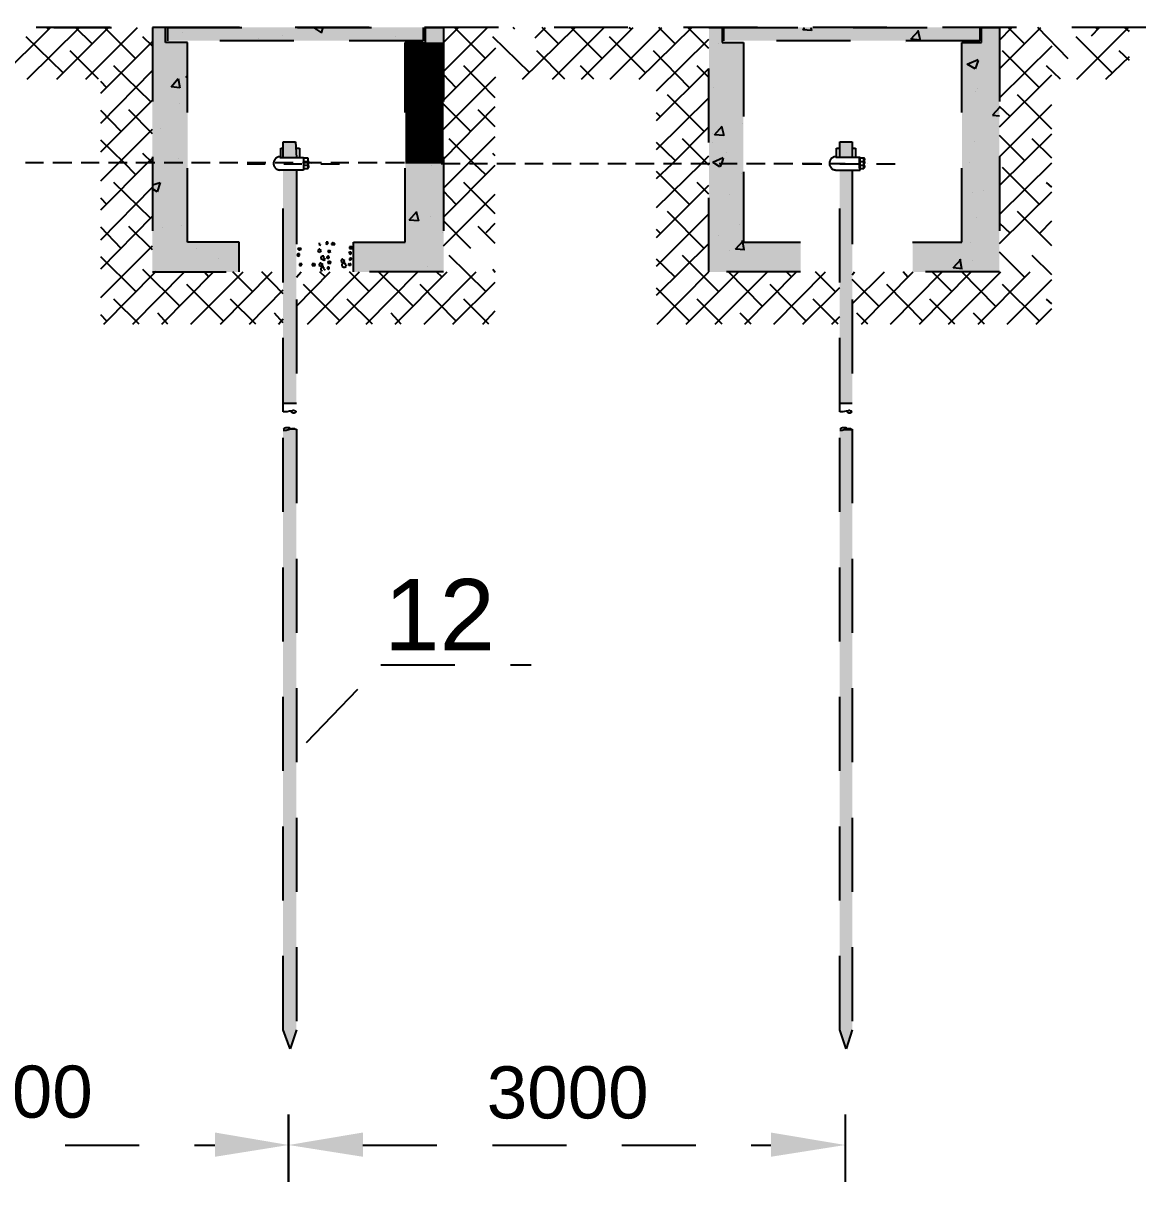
# Model space of a CAD drawing. Header units: metres. Extents: x 3162.2 to 3239.3, y 1435.1 to 1475.8.
# Drawn here: x 3180.666 to 3183.702, y 1459.174 to 1462.305 of the extents above; entities that cross this region are included whole.
import ezdxf

# ---------------------------------------------------------------- set-up
doc = ezdxf.new("R2010")
doc.units = ezdxf.units.M
doc.linetypes.add('CONTORNO_QUADRO_T', pattern=[0.35, 0.2, -0.15])
doc.layers.add('PDF29_Geometry', color=7, linetype='Continuous')
doc.layers.add('PDF29_Solid Fills', color=7, linetype='Continuous', true_color=0x939598)
doc.layers.add('PDF29_Text', color=30, linetype='Continuous', true_color=0xff7f00)
doc.styles.add('PDF ArialMT', font='arial.ttf')

msp = doc.modelspace()

# ---------------------------------------------------------------- linework, layer by layer
at = {"layer": 'PDF29_Geometry', "color": 9, "linetype": 'CONTORNO_QUADRO_T', "lineweight": 0, "true_color": 0xc7c8ca, "const_width": 0.1037}
msp.add_lwpolyline([(3181.751, 1462.2534), (3181.751, 1461.9275), (3181.751, 1461.9253)], dxfattribs=at)
at = {"layer": 'PDF29_Geometry', "linetype": 'CONTORNO_QUADRO_T', "lineweight": 25}
for points in [[(3183.7015, 1462.2936), (3180.0545, 1462.2936), (3178.5327, 1462.2936), (3177.4765, 1462.2936)], [(3180.3996, 1462.2936), (3180.9054, 1462.2936)], [(3181.0959, 1462.2788), (3181.0959, 1462.2788)], [(3181.3669, 1462.2725), (3181.3669, 1462.2725)], [(3181.4515, 1462.2936), (3181.4515, 1462.2936)], [(3181.4515, 1462.2936), (3181.4727, 1462.2788), (3181.4769, 1462.2936)], [(3181.4558, 1462.2852), (3181.4558, 1462.2852)], [(3181.6717, 1462.2704), (3181.6717, 1462.2704)], [(3182.7681, 1461.6332), (3182.5204, 1461.6332), (3182.5204, 1462.2936), (3182.5564, 1462.2936), (3182.5564, 1462.2534), (3182.6136, 1462.2534), (3182.6136, 1461.7137), (3182.7681, 1461.7137)], [(3182.6411, 1462.2936), (3182.6411, 1462.2936)], [(3182.7956, 1462.2936), (3182.7977, 1462.2852), (3182.7744, 1462.2873), (3182.7787, 1462.2936)], [(3182.785, 1462.2915), (3182.785, 1462.2915)], [(3183.0919, 1462.2598), (3183.0665, 1462.2619), (3183.0877, 1462.2852)], [(3183.0708, 1461.7137), (3183.2041, 1461.7137), (3183.2041, 1462.2534), (3183.257, 1462.2534), (3183.257, 1462.2936), (3183.3057, 1462.2936), (3183.3057, 1461.6332), (3183.0708, 1461.6332)], [(3183.0919, 1462.2577), (3183.0856, 1462.2852)], [(3181.1108, 1462.2534), (3181.1108, 1462.2534)], [(3181.3013, 1462.264), (3181.3013, 1462.264)], [(3182.5458, 1462.2492), (3182.5458, 1462.2492)], [(3182.6136, 1462.2534), (3182.6136, 1462.2534)], [(3183.0517, 1462.2534), (3183.0517, 1462.2534)], [(3183.2486, 1462.2047), (3183.2401, 1462.1815), (3183.2189, 1462.1942), (3183.2486, 1462.2069)], [(3181.7098, 1462.1709), (3181.7098, 1462.1709)], [(3181.7754, 1462.2005), (3181.7754, 1462.2005)], [(3181.7817, 1462.1942), (3181.7817, 1462.1942)], [(3181.1108, 1462.1582), (3181.1065, 1462.1603), (3181.1108, 1462.1624)], [(3181.6992, 1462.1285), (3181.7246, 1462.1391), (3181.7161, 1462.1137), (3181.6992, 1462.1264)], [(3182.5331, 1462.1307), (3182.5331, 1462.1307)], [(3183.2422, 1462.1201), (3183.2422, 1462.1201)], [(3183.2465, 1462.1285), (3183.2465, 1462.1285)], [(3181.0896, 1462.0883), (3181.0896, 1462.0883)], [(3183.3057, 1462.0777), (3183.2867, 1462.0566), (3183.3057, 1462.0545)], [(3181.7754, 1462.0566), (3181.7754, 1462.0566)], [(3181.0367, 1462.0206), (3181.0367, 1462.0206)], [(3181.7585, 1462.0291), (3181.7585, 1462.0291)], [(3182.5543, 1462.0269), (3182.5607, 1462.0015), (3182.5353, 1462.0037), (3182.5564, 1462.0269)], [(3182.6115, 1462.0354), (3182.6115, 1462.0354)], [(3181.369, 1461.9423), (3181.369, 1461.9846), (3181.4029, 1461.9846), (3181.405, 1461.9423)], [(3182.5289, 1462.0058), (3182.5289, 1462.0058)], [(3182.8739, 1461.9423), (3182.8739, 1461.9846), (3182.9078, 1461.9846), (3182.9078, 1461.9423)], [(3183.238, 1461.9846), (3183.238, 1461.9846)], [(3181.3626, 1461.9423), (3181.3626, 1461.9677), (3181.369, 1461.9677)], [(3181.405, 1461.9677), (3181.4134, 1461.9677), (3181.4134, 1461.9423)], [(3182.5289, 1461.9825), (3182.5289, 1461.9825)], [(3182.5691, 1461.955), (3182.5691, 1461.955)], [(3182.8655, 1461.9423), (3182.8655, 1461.9677), (3182.8739, 1461.9677)], [(3182.9078, 1461.9677), (3182.9163, 1461.9677), (3182.9163, 1461.9423)], [(3181.0854, 1461.9402), (3181.0854, 1461.9402)], [(3181.2716, 1461.9253), (3181.3203, 1461.9253)], [(3181.3457, 1461.9253), (3181.3457, 1461.9253)], [(3181.3711, 1461.9253), (3181.4198, 1461.9253)], [(3181.424, 1461.9211), (3181.4346, 1461.9211)], [(3181.4452, 1461.9253), (3181.4452, 1461.9253)], [(3181.4706, 1461.9253), (3181.5214, 1461.9253)], [(3181.7712, 1461.9211), (3181.7712, 1461.9211)], [(3182.5585, 1461.9402), (3182.5543, 1461.9253), (3182.5501, 1461.9169), (3182.5374, 1461.9253), (3182.531, 1461.9296), (3182.5585, 1461.9423)], [(3182.7744, 1461.9253), (3182.8252, 1461.9253)], [(3182.8485, 1461.9253), (3182.8485, 1461.9253)], [(3182.8739, 1461.9253), (3182.9247, 1461.9253)], [(3182.9268, 1461.9317), (3182.9374, 1461.9317)], [(3182.929, 1461.9211), (3182.9374, 1461.9211)], [(3182.9501, 1461.9253), (3182.9501, 1461.9253)], [(3182.9734, 1461.9253), (3183.0242, 1461.9253)], [(3183.2253, 1461.9275), (3183.2253, 1461.9275)], [(3181.405, 1461.9084), (3181.405, 1461.2544), (3181.4029, 1461.2565), (3181.4007, 1461.2565), (3181.3986, 1461.2586), (3181.3965, 1461.2586), (3181.3923, 1461.2565), (3181.3859, 1461.2565), (3181.3796, 1461.2544), (3181.3775, 1461.2544), (3181.3732, 1461.2544), (3181.3711, 1461.2544), (3181.369, 1461.2544), (3181.369, 1461.9084)], [(3182.6072, 1461.8978), (3182.6072, 1461.8978)], [(3182.9078, 1461.9084), (3182.9078, 1461.2544), (3182.9057, 1461.2565), (3182.9036, 1461.2565), (3182.9014, 1461.2586), (3182.8993, 1461.2586), (3182.8951, 1461.2565), (3182.8909, 1461.2565), (3182.8824, 1461.2544), (3182.8803, 1461.2544), (3182.876, 1461.2544), (3182.8739, 1461.2544), (3182.8739, 1461.9084)], [(3181.0155, 1461.8682), (3181.0367, 1461.8745), (3181.0282, 1461.8491), (3181.0155, 1461.8576)], [(3182.5755, 1461.8428), (3182.5755, 1461.8428)], [(3183.2338, 1461.847), (3183.2338, 1461.847)], [(3183.2634, 1461.8534), (3183.2634, 1461.8534)], [(3181.7288, 1461.7962), (3181.7352, 1461.7708), (3181.7098, 1461.7729), (3181.7309, 1461.7962)], [(3181.7669, 1461.7835), (3181.7669, 1461.7835)], [(3183.2443, 1461.7814), (3183.2443, 1461.7814)], [(3181.043, 1461.7539), (3181.043, 1461.7539)], [(3181.0938, 1461.7581), (3181.0938, 1461.7581)], [(3181.8008, 1461.7391), (3181.8008, 1461.7391)], [(3182.603, 1461.7624), (3182.603, 1461.7624)], [(3181.4664, 1461.7116), (3181.4664, 1461.7073), (3181.4706, 1461.7052)], [(3181.6992, 1461.7264), (3181.6992, 1461.7264)], [(3182.5458, 1461.7306), (3182.5458, 1461.7306)], [(3182.6178, 1461.6925), (3182.5924, 1461.6946), (3182.6136, 1461.7179)], [(3182.6157, 1461.6925), (3182.6115, 1461.7179)], [(3183.2274, 1461.7116), (3183.2274, 1461.7116)], [(3181.1362, 1461.6967), (3181.1362, 1461.6967)], [(3182.5755, 1461.6904), (3182.5755, 1461.6904)], [(3181.1933, 1461.6692), (3181.1933, 1461.6692)], [(3181.4833, 1461.6375), (3181.4791, 1461.6417), (3181.4791, 1461.6459), (3181.4748, 1461.6459), (3181.4727, 1461.6438), (3181.4706, 1461.6438), (3181.4706, 1461.6375), (3181.4748, 1461.6354)], [(3181.7606, 1461.6481), (3181.7606, 1461.6481)], [(3183.2062, 1461.6417), (3183.1808, 1461.6438), (3183.202, 1461.6671)], [(3183.2041, 1461.6417), (3183.1999, 1461.6671)], [(3183.2316, 1461.6629), (3183.2316, 1461.6629)], [(3181.024, 1461.6375), (3181.024, 1461.6375)], [(3183.238, 1461.6332), (3183.238, 1461.6332)], [(3181.405, 1461.2776), (3181.369, 1461.2776)], [(3182.9078, 1461.2776), (3182.8739, 1461.2776)]]:
    msp.add_lwpolyline(points, dxfattribs=at)
at = {"layer": 'PDF29_Geometry', "color": 34, "linetype": 'CONTORNO_QUADRO_T', "lineweight": 25, "true_color": 0x954a00}
for points in [[(3180.5985, 1462.1539), (3180.7403, 1462.2936)], [(3180.7742, 1462.1709), (3180.6747, 1462.2682)], [(3180.6768, 1462.1539), (3180.8187, 1462.2936)], [(3180.734, 1462.2894), (3180.7298, 1462.2936)], [(3180.7573, 1462.1539), (3180.897, 1462.2936)], [(3180.8525, 1462.2492), (3180.8081, 1462.2936)], [(3180.8356, 1462.1539), (3180.9753, 1462.2936)], [(3180.9711, 1462.209), (3180.8864, 1462.2936)], [(3181.0155, 1462.2428), (3180.9901, 1462.2682)], [(3181.8029, 1462.2534), (3181.8431, 1462.2936)], [(3181.8029, 1462.1751), (3181.9214, 1462.2936)], [(3181.8029, 1462.0968), (3181.9997, 1462.2936)], [(3181.8029, 1462.0185), (3182.0781, 1462.2936)], [(3181.9172, 1462.209), (3181.8325, 1462.2936)], [(3182.0357, 1462.1709), (3181.9363, 1462.2682)], [(3181.9955, 1462.2894), (3181.9913, 1462.2936)], [(3182.0167, 1462.1539), (3182.1585, 1462.2936)], [(3182.114, 1462.2492), (3182.0696, 1462.2936)], [(3182.0971, 1462.1539), (3182.2368, 1462.2936)], [(3182.2326, 1462.209), (3182.1479, 1462.2936)], [(3182.1754, 1462.1539), (3182.3151, 1462.2936)], [(3182.349, 1462.1709), (3182.2516, 1462.2682)], [(3182.2537, 1462.1539), (3182.3934, 1462.2936)], [(3182.3109, 1462.2894), (3182.3045, 1462.2936)], [(3182.3321, 1462.1539), (3182.4739, 1462.2936)], [(3182.4294, 1462.2492), (3182.385, 1462.2936)], [(3182.5204, 1462.2365), (3182.4633, 1462.2936)], [(3183.3057, 1462.2598), (3183.3396, 1462.2936)], [(3183.3057, 1462.1815), (3183.4179, 1462.2936)], [(3183.3057, 1462.1031), (3183.4983, 1462.2936)], [(3183.3057, 1462.0248), (3183.5767, 1462.2936)], [(3183.3735, 1462.2492), (3183.329, 1462.2936)], [(3183.492, 1462.209), (3183.4094, 1462.2936)], [(3183.6105, 1462.1709), (3183.5132, 1462.2682)], [(3183.5153, 1462.1539), (3183.655, 1462.2936)], [(3183.5703, 1462.2894), (3183.5661, 1462.2936)], [(3183.6571, 1462.2831), (3183.6444, 1462.2936)], [(3180.8758, 1462.1158), (3181.0155, 1462.2555)], [(3182.3786, 1462.1222), (3182.5204, 1462.2619)], [(3180.8695, 1462.1539), (3180.7933, 1462.2301)], [(3182.131, 1462.1539), (3182.0548, 1462.2301)], [(3182.4675, 1462.1307), (3182.3702, 1462.2301)], [(3183.4137, 1462.1307), (3183.3142, 1462.2301)], [(3183.5936, 1462.1539), (3183.6571, 1462.2153)], [(3183.6571, 1462.2047), (3183.6296, 1462.2301)], [(3180.8758, 1462.0354), (3181.0155, 1462.1772)], [(3181.0113, 1462.0926), (3180.9118, 1462.1899)], [(3181.9426, 1462.1031), (3181.8579, 1462.1899)], [(3182.2093, 1462.1539), (3182.1733, 1462.1899)], [(3182.3786, 1462.0418), (3182.5204, 1462.1836)], [(3182.5204, 1462.1582), (3182.4887, 1462.1899)], [(3183.4708, 1462.1539), (3183.4327, 1462.1899)], [(3180.8927, 1462.1307), (3180.8758, 1462.1476)], [(3181.8368, 1462.1307), (3181.8029, 1462.1666)], [(3182.5077, 1462.0121), (3182.4083, 1462.1116)], [(3183.4475, 1462.0185), (3183.3544, 1462.1116)], [(3180.8758, 1461.9571), (3181.0155, 1462.0968)], [(3181.877, 1462.0121), (3181.8029, 1462.0862)], [(3181.8029, 1461.938), (3181.9426, 1462.0799)], [(3182.3786, 1461.9634), (3182.5204, 1462.1031)], [(3183.3057, 1461.9444), (3183.4475, 1462.0862)], [(3183.3354, 1462.0523), (3183.3057, 1462.0799)], [(3180.9308, 1462.0121), (3180.8758, 1462.0693)], [(3181.0155, 1462.0058), (3180.952, 1462.0714)], [(3181.9426, 1462.0248), (3181.896, 1462.0714)], [(3182.3892, 1462.0523), (3182.3786, 1462.0629)], [(3180.8758, 1461.8788), (3180.9245, 1461.9275), (3181.0155, 1462.0185)], [(3182.3786, 1461.8851), (3182.421, 1461.9253), (3182.5204, 1462.0248)], [(3180.9711, 1461.8957), (3180.9393, 1461.9275), (3180.8758, 1461.9888)], [(3181.8029, 1461.8597), (3181.8685, 1461.9253), (3181.9426, 1461.9994)], [(3181.9172, 1461.8957), (3181.8855, 1461.9253), (3181.8177, 1461.9931)], [(3182.5204, 1461.9211), (3182.5162, 1461.9253), (3182.4485, 1461.9931)], [(3183.3057, 1461.8661), (3183.4475, 1462.0058)], [(3183.3735, 1461.9338), (3183.3057, 1462.0015)], [(3183.4475, 1461.9402), (3183.3946, 1461.9931)], [(3181.0155, 1461.9275), (3180.9901, 1461.9529)], [(3181.9426, 1461.9465), (3181.9363, 1461.9529)], [(3182.4294, 1461.9338), (3182.3786, 1461.9825)], [(3180.8758, 1461.8005), (3181.0028, 1461.9275), (3181.0155, 1461.9402)], [(3181.8029, 1461.7814), (3181.9426, 1461.9211)], [(3182.3786, 1461.8068), (3182.4993, 1461.9253), (3182.5204, 1461.9465)], [(3183.3057, 1461.7878), (3183.4475, 1461.9275)], [(3182.4675, 1461.8153), (3182.3786, 1461.9042)], [(3183.4137, 1461.8153), (3183.3142, 1461.9148)], [(3180.8758, 1461.72), (3181.0155, 1461.8618)], [(3181.0113, 1461.7772), (3180.9118, 1461.8745)], [(3181.9426, 1461.7899), (3181.8579, 1461.8745)], [(3182.3786, 1461.7264), (3182.5204, 1461.8682)], [(3182.5204, 1461.8428), (3182.4887, 1461.8745)], [(3183.4475, 1461.8618), (3183.4327, 1461.8745)], [(3180.8927, 1461.8153), (3180.8758, 1461.8322)], [(3181.8368, 1461.8153), (3181.8029, 1461.8513)], [(3181.8029, 1461.7031), (3181.9426, 1461.8428)], [(3183.3057, 1461.7094), (3183.4475, 1461.8491)], [(3182.5077, 1461.6967), (3182.4083, 1461.7962)], [(3183.4475, 1461.7031), (3183.3544, 1461.7962)], [(3180.8758, 1461.6417), (3181.0155, 1461.7835)], [(3181.6717, 1461.4914), (3181.9426, 1461.7645)], [(3181.877, 1461.6967), (3181.8029, 1461.7708)], [(3182.3786, 1461.6481), (3182.5204, 1461.7899)], [(3183.1681, 1461.4914), (3183.4475, 1461.7708)], [(3183.3354, 1461.737), (3183.3057, 1461.7645)], [(3180.9308, 1461.6967), (3180.8758, 1461.7539)], [(3181.0155, 1461.6925), (3180.952, 1461.756)], [(3181.9426, 1461.7094), (3181.896, 1461.756)], [(3182.3892, 1461.737), (3182.3786, 1461.7475)], [(3180.8758, 1461.5634), (3181.0155, 1461.7031)], [(3182.3786, 1461.5697), (3182.5204, 1461.7094)], [(3180.9711, 1461.5803), (3180.8758, 1461.6735)], [(3181.75, 1461.4914), (3181.9426, 1461.6862)], [(3181.9172, 1461.5803), (3181.8177, 1461.6777)], [(3182.5458, 1461.5803), (3182.4485, 1461.6777)], [(3183.2486, 1461.4914), (3183.4475, 1461.6925)], [(3183.3735, 1461.6184), (3183.3057, 1461.6862)], [(3183.4475, 1461.6248), (3183.3946, 1461.6777)], [(3181.0896, 1461.5401), (3180.9901, 1461.6396)], [(3181.9426, 1461.6311), (3181.9363, 1461.6396)], [(3182.4294, 1461.6184), (3182.3786, 1461.6671)], [(3180.8843, 1461.4914), (3181.024, 1461.6332)], [(3180.9626, 1461.4914), (3181.1023, 1461.6332)], [(3181.0409, 1461.4914), (3181.1806, 1461.6332)], [(3181.1192, 1461.4914), (3181.261, 1461.6332)], [(3181.1679, 1461.6184), (3181.1552, 1461.6332)], [(3181.1997, 1461.4914), (3181.3394, 1461.6332)], [(3181.2864, 1461.5803), (3181.2335, 1461.6332)], [(3181.369, 1461.574), (3181.3118, 1461.6332)], [(3181.405, 1461.6184), (3181.4177, 1461.6332)], [(3181.405, 1461.5401), (3181.496, 1461.6332)], [(3181.4346, 1461.4914), (3181.5764, 1461.6332)], [(3181.4833, 1461.6184), (3181.4685, 1461.6332)], [(3181.5129, 1461.4914), (3181.6547, 1461.6332)], [(3181.6018, 1461.5803), (3181.5489, 1461.6332)], [(3181.5934, 1461.4914), (3181.7331, 1461.6332)], [(3181.7204, 1461.5401), (3181.6272, 1461.6332)], [(3181.7987, 1461.6184), (3181.7839, 1461.6332)], [(3182.3807, 1461.4914), (3182.5204, 1461.6332)], [(3182.4591, 1461.4914), (3182.6009, 1461.6332)], [(3182.5374, 1461.4914), (3182.6792, 1461.6332)], [(3182.6644, 1461.5401), (3182.5734, 1461.6332)], [(3182.6178, 1461.4914), (3182.7575, 1461.6332)], [(3182.6961, 1461.4914), (3182.8358, 1461.6332)], [(3182.7448, 1461.6184), (3182.73, 1461.6332)], [(3182.8612, 1461.5803), (3182.8083, 1461.6332)], [(3182.9078, 1461.6248), (3182.9141, 1461.6332)], [(3182.9078, 1461.5465), (3182.9946, 1461.6332)], [(3182.9798, 1461.5401), (3182.9078, 1461.6121)], [(3182.9332, 1461.4914), (3183.0729, 1461.6332)], [(3183.0115, 1461.4914), (3183.1512, 1461.6332)], [(3183.0581, 1461.6184), (3183.0454, 1461.6332)], [(3183.0898, 1461.4914), (3183.2295, 1461.6332)], [(3183.1766, 1461.5803), (3183.1237, 1461.6332)], [(3183.2951, 1461.5401), (3183.2041, 1461.6332)], [(3183.3269, 1461.4914), (3183.4475, 1461.6121)], [(3181.2081, 1461.4999), (3181.1086, 1461.5994)], [(3181.278, 1461.4914), (3181.369, 1461.5846)], [(3181.5235, 1461.4999), (3181.424, 1461.5994)], [(3181.8368, 1461.4999), (3181.7394, 1461.5994)], [(3181.8283, 1461.4914), (3181.9426, 1461.6057)], [(3182.4675, 1461.4999), (3182.3786, 1461.5888)], [(3182.7829, 1461.4999), (3182.6855, 1461.5994)], [(3182.7744, 1461.4914), (3182.8739, 1461.5909)], [(3183.0983, 1461.4999), (3183.0009, 1461.5994)], [(3183.4137, 1461.4999), (3183.3142, 1461.5994)], [(3180.9795, 1461.4914), (3180.9118, 1461.5592)], [(3181.2949, 1461.4914), (3181.2272, 1461.5592)], [(3181.6103, 1461.4914), (3181.5426, 1461.5592)], [(3181.9257, 1461.4914), (3181.8579, 1461.5592)], [(3182.5564, 1461.4914), (3182.4887, 1461.5592)], [(3182.8697, 1461.4914), (3182.802, 1461.5592)], [(3183.1851, 1461.4914), (3183.1173, 1461.5592)], [(3183.4475, 1461.5465), (3183.4327, 1461.5592)], [(3180.8927, 1461.4999), (3180.8758, 1461.5168)], [(3181.0578, 1461.4914), (3181.0303, 1461.5211)], [(3181.369, 1461.4957), (3181.3457, 1461.5211)], [(3181.405, 1461.5401), (3181.405, 1461.5401)], [(3181.6886, 1461.4914), (3181.6611, 1461.5211)], [(3181.9087, 1461.4914), (3181.9426, 1461.5274)], [(3182.6347, 1461.4914), (3182.6051, 1461.5211)], [(3182.9501, 1461.4914), (3182.9205, 1461.5211)], [(3183.2655, 1461.4914), (3183.2359, 1461.5211)], [(3183.4052, 1461.4914), (3183.4475, 1461.5338)], [(3181.3563, 1461.4914), (3181.369, 1461.5062)], [(3182.8528, 1461.4914), (3182.8739, 1461.5126)]]:
    msp.add_lwpolyline(points, dxfattribs=at)
at = {"layer": 'PDF29_Geometry', "linetype": 'CONTORNO_QUADRO_T', "lineweight": 25}
for points in [[(3181.0155, 1461.6332), (3181.2505, 1461.6332), (3181.2505, 1461.7137), (3181.1108, 1461.7137), (3181.1108, 1462.2534), (3181.0515, 1462.2534), (3181.0515, 1462.2936), (3181.0155, 1462.2936)], [(3181.7479, 1462.2936), (3181.7479, 1462.2577), (3181.0578, 1462.2577), (3181.0578, 1462.2936)], [(3181.8029, 1462.2936), (3181.8029, 1461.6332), (3181.5595, 1461.6332), (3181.5595, 1461.7137), (3181.6992, 1461.7137), (3181.6992, 1462.2534), (3181.7542, 1462.2534), (3181.7542, 1462.2936)], [(3183.2528, 1462.2936), (3183.2528, 1462.2577), (3182.5607, 1462.2577), (3182.5607, 1462.2936)], [(3181.0854, 1462.1561), (3181.0896, 1462.1307), (3181.0663, 1462.1328)], [(3181.424, 1461.9402), (3181.424, 1461.9126), (3181.4367, 1461.9126), (3181.4367, 1461.9402)], [(3182.9268, 1461.9402), (3182.9268, 1461.9126), (3182.9395, 1461.9126), (3182.9395, 1461.9402)], [(3181.4854, 1461.7137), (3181.4854, 1461.7116), (3181.4854, 1461.7094), (3181.4875, 1461.7073), (3181.4896, 1461.7094), (3181.4918, 1461.7116), (3181.4896, 1461.7116), (3181.4896, 1461.7137), (3181.4875, 1461.7137)], [(3181.5023, 1461.7116), (3181.5002, 1461.7094), (3181.5002, 1461.7073), (3181.5023, 1461.7073), (3181.5045, 1461.7073), (3181.5087, 1461.7073), (3181.5087, 1461.7094), (3181.5066, 1461.7094), (3181.5045, 1461.7116)], [(3181.551, 1461.701), (3181.5489, 1461.701), (3181.5489, 1461.6967), (3181.551, 1461.6967), (3181.5531, 1461.6967), (3181.5574, 1461.6967), (3181.5574, 1461.6989), (3181.5553, 1461.701), (3181.5531, 1461.701)], [(3181.4092, 1461.6819), (3181.4071, 1461.6798), (3181.4071, 1461.6777), (3181.4092, 1461.6756), (3181.4134, 1461.6777), (3181.4134, 1461.6798), (3181.4134, 1461.6819), (3181.4113, 1461.6819)], [(3181.4113, 1461.6967), (3181.4092, 1461.6967), (3181.4092, 1461.6946), (3181.4113, 1461.6925), (3181.4134, 1461.6925), (3181.4177, 1461.6946), (3181.4177, 1461.6967), (3181.4156, 1461.6967), (3181.4134, 1461.6967)], [(3181.4664, 1461.6946), (3181.4621, 1461.6904), (3181.4642, 1461.6883), (3181.4685, 1461.6862), (3181.4706, 1461.6883), (3181.4727, 1461.6904), (3181.4685, 1461.6925), (3181.4685, 1461.6946)], [(3181.4706, 1461.6735), (3181.4706, 1461.6692), (3181.4748, 1461.6671), (3181.4791, 1461.665), (3181.4833, 1461.6671), (3181.4791, 1461.6713), (3181.4791, 1461.6756), (3181.4748, 1461.6756), (3181.4727, 1461.6735)], [(3181.4896, 1461.6756), (3181.4875, 1461.6735), (3181.4875, 1461.6713), (3181.4918, 1461.6692), (3181.4939, 1461.6713), (3181.4939, 1461.6735), (3181.4918, 1461.6756)], [(3181.4918, 1461.6904), (3181.4896, 1461.6904), (3181.4896, 1461.6883), (3181.4918, 1461.6862), (3181.4939, 1461.6862), (3181.4981, 1461.6883), (3181.496, 1461.6904), (3181.4939, 1461.6904)], [(3181.5489, 1461.6862), (3181.5468, 1461.684), (3181.5489, 1461.6819), (3181.551, 1461.6798), (3181.5531, 1461.6819), (3181.5531, 1461.684), (3181.5531, 1461.6862), (3181.551, 1461.6862)], [(3181.551, 1461.6713), (3181.5489, 1461.6692), (3181.5489, 1461.6671), (3181.5489, 1461.665), (3181.5531, 1461.6671), (3181.5553, 1461.6671), (3181.5553, 1461.6692), (3181.5531, 1461.6692)], [(3181.4156, 1461.6544), (3181.4134, 1461.6544), (3181.4134, 1461.6523), (3181.4134, 1461.6502), (3181.4177, 1461.6502), (3181.4198, 1461.6523), (3181.4198, 1461.6544), (3181.4177, 1461.6544)], [(3181.4494, 1461.6544), (3181.4473, 1461.6544), (3181.4473, 1461.6502), (3181.4494, 1461.6502), (3181.4515, 1461.6502), (3181.4558, 1461.6502), (3181.4558, 1461.6523), (3181.4537, 1461.6544), (3181.4515, 1461.6544)], [(3181.4685, 1461.6565), (3181.4664, 1461.6523), (3181.4664, 1461.6502), (3181.4727, 1461.6481), (3181.4727, 1461.6502), (3181.4769, 1461.6523), (3181.4727, 1461.6544), (3181.4706, 1461.6565)], [(3181.4896, 1461.6459), (3181.4875, 1461.6438), (3181.4896, 1461.6417), (3181.4918, 1461.6396), (3181.4939, 1461.6417), (3181.4939, 1461.6438), (3181.4939, 1461.6459), (3181.4918, 1461.6459)], [(3181.4918, 1461.6608), (3181.4896, 1461.6586), (3181.4896, 1461.6565), (3181.4918, 1461.6565), (3181.4939, 1461.6565), (3181.4981, 1461.6565), (3181.4981, 1461.6586), (3181.496, 1461.6608), (3181.4939, 1461.6608)], [(3181.5277, 1461.6671), (3181.5256, 1461.6629), (3181.5256, 1461.6608), (3181.532, 1461.6586), (3181.532, 1461.6608), (3181.5362, 1461.6629), (3181.532, 1461.665), (3181.5299, 1461.6671)], [(3181.5277, 1461.6544), (3181.5277, 1461.6481), (3181.532, 1461.6459), (3181.5362, 1461.6459), (3181.5404, 1461.6481), (3181.5383, 1461.6523), (3181.5362, 1461.6565), (3181.5341, 1461.6565), (3181.5299, 1461.6544)], [(3181.5468, 1461.6544), (3181.5489, 1461.6565), (3181.551, 1461.6544), (3181.551, 1461.6523), (3181.551, 1461.6502), (3181.5489, 1461.6502), (3181.5468, 1461.6502)], [(3181.3923, 1461.2099), (3181.3965, 1461.2099), (3181.3986, 1461.2099), (3181.4007, 1461.2099), (3181.4029, 1461.2078), (3181.405, 1461.2078), (3181.405, 1459.5843), (3181.388, 1459.5335), (3181.369, 1459.5843), (3181.369, 1461.2057), (3181.3711, 1461.2057), (3181.3732, 1461.2057), (3181.3775, 1461.2057)], [(3182.8803, 1461.2057), (3182.8951, 1461.2099), (3182.8993, 1461.2099), (3182.9014, 1461.2099), (3182.9036, 1461.2099), (3182.9057, 1461.2078), (3182.9078, 1461.2078), (3182.9078, 1459.5843), (3182.8909, 1459.5335), (3182.8739, 1459.5843), (3182.8739, 1461.2057), (3182.876, 1461.2057)]]:
    msp.add_lwpolyline(points, close=True, dxfattribs=at)
at = {"layer": 'PDF29_Geometry', "color": 3, "linetype": 'CONTORNO_QUADRO_T', "lineweight": 25}
for points in [[(3180.7213, 1461.9275), (3180.6726, 1461.9275)], [(3180.7975, 1461.9275), (3180.7467, 1461.9275)], [(3180.8716, 1461.9275), (3180.8229, 1461.9275)], [(3180.9478, 1461.9275), (3180.897, 1461.9275)], [(3181.0219, 1461.9275), (3180.9711, 1461.9275)], [(3181.0981, 1461.9275), (3181.0473, 1461.9275)], [(3181.1721, 1461.9275), (3181.1213, 1461.9275)], [(3181.2462, 1461.9275), (3181.1975, 1461.9275)], [(3181.3224, 1461.9275), (3181.2716, 1461.9275)], [(3181.3965, 1461.9275), (3181.3478, 1461.9275)], [(3181.4727, 1461.9275), (3181.4219, 1461.9275)], [(3181.5468, 1461.9275), (3181.4981, 1461.9275)], [(3181.623, 1461.9275), (3181.5722, 1461.9275)], [(3181.6971, 1461.9275), (3181.6463, 1461.9275)], [(3181.7712, 1461.9275), (3181.7225, 1461.9275)], [(3181.8474, 1461.9253), (3181.7966, 1461.9253)], [(3181.9214, 1461.9253), (3181.8728, 1461.9253)], [(3181.9976, 1461.9253), (3181.9468, 1461.9253)], [(3182.0717, 1461.9253), (3182.023, 1461.9253)], [(3182.1479, 1461.9253), (3182.0971, 1461.9253)], [(3182.222, 1461.9253), (3182.1712, 1461.9253)], [(3182.2961, 1461.9253), (3182.2474, 1461.9253)], [(3182.3723, 1461.9253), (3182.3215, 1461.9253)], [(3182.4464, 1461.9253), (3182.3977, 1461.9253)], [(3182.5226, 1461.9253), (3182.4718, 1461.9253)], [(3182.5966, 1461.9253), (3182.548, 1461.9253)], [(3182.6728, 1461.9253), (3182.622, 1461.9253)], [(3182.7469, 1461.9253), (3182.6961, 1461.9253)], [(3182.821, 1461.9253), (3182.7723, 1461.9253)], [(3182.8887, 1461.9253), (3182.8464, 1461.9253)]]:
    msp.add_lwpolyline(points, dxfattribs=at)
at = {"layer": 'PDF29_Geometry', "linetype": 'CONTORNO_QUADRO_T', "lineweight": 25}
for points in [[(3181.3605, 1461.9423), (3181.424, 1461.9423), (3181.424, 1461.9084), (3181.3605, 1461.9084, -0.999325), (3181.3616, 1461.9444)], [(3181.424, 1461.9317), (3181.4346, 1461.9317, 0.461803), (3181.4354, 1461.9404)], [(3181.4371, 1461.914, 0.526636), (3181.4361, 1461.9228, 0.481761), (3181.436, 1461.9343)], [(3182.8644, 1461.9444, 0.999325), (3182.8633, 1461.9084), (3182.929, 1461.9084), (3182.929, 1461.9423), (3182.8633, 1461.9423)], [(3182.9399, 1461.914, 0.52647), (3182.9389, 1461.9228, 0.48163), (3182.9388, 1461.9343)]]:
    msp.add_lwpolyline(points, format="xyb", dxfattribs=at)
at = {"layer": 'PDF29_Geometry', "color": 150, "linetype": 'CONTORNO_QUADRO_T', "lineweight": 25, "true_color": 0x007fff}
for points in [[(3181.4325, 1460.3611), (3181.6336, 1460.5707), (3182.04, 1460.5707)], [(3182.8887, 1459.3557), (3182.8887, 1459.1737)], [(3180.0799, 1459.2732), (3181.1848, 1459.2732)], [(3181.5849, 1459.2732), (3182.6877, 1459.2732)]]:
    msp.add_lwpolyline(points, dxfattribs=at)
msp.add_lwpolyline([(3181.3838, 1459.1737), (3181.3838, 1459.3557)], close=True, dxfattribs=at)
at = {"layer": 'PDF29_Geometry', "linetype": 'CONTORNO_QUADRO_T', "lineweight": 25}
for centre, radius, start, end in [((3182.9364, 1461.9369), 0.00524, 302.0182, 41.16), ((3181.3976, 1461.2618), 0.00955, 211.2696, 321.3633), ((3182.9004, 1461.2618), 0.00955, 211.2696, 321.3652), ((3181.3806, 1461.1961), 0.0159, 61.9939, 135.8448), ((3182.8856, 1461.1961), 0.0159, 62.0078, 135.8308)]:
    msp.add_arc(centre, radius, start, end, dxfattribs=at)
at = {"layer": 'PDF29_Solid Fills', "color": 9, "linetype": 'CONTORNO_QUADRO_T', "true_color": 0xc7c8ca, "transparency": 33554559}
for points in [[(3181.0515, 1462.2936), (3181.0155, 1462.2936), (3181.0515, 1462.2534)], [(3181.0155, 1462.2936), (3181.0515, 1462.2534), (3181.0155, 1462.2534)], [(3181.7479, 1462.2936), (3181.0578, 1462.2936), (3181.7479, 1462.2577)], [(3181.0578, 1462.2936), (3181.7479, 1462.2577), (3181.0578, 1462.2577)], [(3181.8029, 1462.2936), (3181.7542, 1462.2936), (3181.8029, 1462.2534)], [(3181.7542, 1462.2936), (3181.8029, 1462.2534), (3181.7542, 1462.2534)], [(3182.5564, 1462.2936), (3182.5204, 1462.2936), (3182.5564, 1462.2534)], [(3182.5204, 1462.2936), (3182.5564, 1462.2534), (3182.5204, 1462.2534)], [(3183.2528, 1462.2936), (3182.5607, 1462.2936), (3183.2528, 1462.2577)], [(3182.5607, 1462.2936), (3183.2528, 1462.2577), (3182.5607, 1462.2577)], [(3183.3057, 1462.2936), (3183.257, 1462.2936), (3183.3057, 1462.2534)], [(3183.257, 1462.2936), (3183.3057, 1462.2534), (3183.257, 1462.2534)], [(3181.1108, 1461.9275), (3181.0155, 1461.9275), (3181.0155, 1462.2534)], [(3181.0155, 1462.2534), (3181.1108, 1462.2534), (3181.1108, 1461.9275)], [(3182.6136, 1461.9253), (3182.5204, 1461.9253), (3182.5204, 1462.2534)], [(3182.5204, 1462.2534), (3182.6136, 1462.2534), (3182.6136, 1461.9253)], [(3183.3057, 1462.2534), (3183.2041, 1462.2534), (3183.3057, 1461.7137)], [(3183.2041, 1462.2534), (3183.3057, 1461.7137), (3183.2041, 1461.7137)], [(3181.0155, 1461.9275), (3181.1108, 1461.9275), (3181.1108, 1461.9275)], [(3181.1108, 1461.9275), (3181.1108, 1461.9275), (3181.0155, 1461.9275)], [(3181.1108, 1461.9275), (3181.0155, 1461.9275), (3181.1108, 1461.7137)], [(3181.0155, 1461.9275), (3181.1108, 1461.7137), (3181.0155, 1461.7137)], [(3181.8029, 1461.9253), (3181.6992, 1461.9253), (3181.8029, 1461.7137)], [(3181.6992, 1461.9253), (3181.8029, 1461.7137), (3181.6992, 1461.7137)], [(3182.5204, 1461.9253), (3182.6136, 1461.9253), (3182.6136, 1461.9253)], [(3182.6136, 1461.9253), (3182.6136, 1461.9253), (3182.5204, 1461.9253)], [(3182.6136, 1461.9253), (3182.5204, 1461.9253), (3182.6136, 1461.7137)], [(3182.5204, 1461.9253), (3182.6136, 1461.7137), (3182.5204, 1461.7137)], [(3181.2145, 1461.7137), (3181.0155, 1461.7137), (3181.2145, 1461.6332)], [(3181.0155, 1461.7137), (3181.2145, 1461.6332), (3181.0155, 1461.6332)], [(3181.2505, 1461.7137), (3181.2145, 1461.7137), (3181.2505, 1461.6332)], [(3181.2145, 1461.7137), (3181.2505, 1461.6332), (3181.2145, 1461.6332)], [(3181.8029, 1461.7137), (3181.5595, 1461.7137), (3181.8029, 1461.6332)], [(3181.5595, 1461.7137), (3181.8029, 1461.6332), (3181.5595, 1461.6332)], [(3182.7681, 1461.7137), (3182.5204, 1461.7137), (3182.7681, 1461.6332)], [(3182.5204, 1461.7137), (3182.7681, 1461.6332), (3182.5204, 1461.6332)], [(3183.3057, 1461.7137), (3183.0708, 1461.7137), (3183.3057, 1461.6332)], [(3183.0708, 1461.7137), (3183.3057, 1461.6332), (3183.0708, 1461.6332)], [(3181.0155, 1461.6332), (3181.2145, 1461.6332), (3181.2145, 1461.6332)], [(3181.2145, 1461.6332), (3181.2145, 1461.6332), (3181.0155, 1461.6332)], [(3181.2145, 1461.6332), (3181.2505, 1461.6332), (3181.2505, 1461.6332)], [(3181.2505, 1461.6332), (3181.2505, 1461.6332), (3181.2145, 1461.6332)]]:
    msp.add_solid(points, dxfattribs=at)
at = {"layer": 'PDF29_Solid Fills', "color": 31, "linetype": 'CONTORNO_QUADRO_T', "true_color": 0xfecc66, "transparency": 33554559}
for points in [[(3181.4029, 1461.9846), (3181.369, 1461.9846), (3181.405, 1461.9423)], [(3181.369, 1461.9846), (3181.405, 1461.9423), (3181.369, 1461.9423)], [(3182.9078, 1461.9846), (3182.8739, 1461.9846), (3182.9078, 1461.9423)], [(3182.8739, 1461.9846), (3182.9078, 1461.9423), (3182.8739, 1461.9423)], [(3181.405, 1461.9084), (3181.369, 1461.9084), (3181.405, 1461.6332)], [(3181.369, 1461.9084), (3181.405, 1461.6332), (3181.369, 1461.6332)], [(3182.9078, 1461.9084), (3182.8739, 1461.9084), (3182.9078, 1461.6332)], [(3182.8739, 1461.9084), (3182.9078, 1461.6332), (3182.8739, 1461.6332)], [(3181.405, 1461.6332), (3181.369, 1461.6332), (3181.405, 1461.2776)], [(3181.369, 1461.6332), (3181.405, 1461.2776), (3181.369, 1461.2776)], [(3182.9078, 1461.6332), (3182.8739, 1461.6332), (3182.9078, 1461.2776)], [(3182.8739, 1461.6332), (3182.9078, 1461.2776), (3182.8739, 1461.2776)], [(3181.369, 1461.2057), (3181.3711, 1461.2057), (3181.3711, 1461.2057)], [(3181.3732, 1461.2057), (3181.3732, 1461.2057), (3181.369, 1461.2057)], [(3181.3732, 1461.2057), (3181.369, 1461.2057), (3181.3711, 1461.2057)], [(3181.369, 1461.2057), (3181.369, 1459.5843), (3181.405, 1459.5843)], [(3181.369, 1461.2057), (3181.405, 1461.2057), (3181.405, 1459.5843)], [(3181.405, 1461.2057), (3181.3775, 1461.2057), (3181.3732, 1461.2057)], [(3181.3838, 1461.2078), (3181.405, 1461.2057), (3181.3775, 1461.2057)], [(3181.3775, 1461.2057), (3181.405, 1461.2057), (3181.405, 1461.2057)], [(3181.3859, 1461.2078), (3181.405, 1461.2078), (3181.3838, 1461.2078)], [(3181.405, 1461.2078), (3181.3838, 1461.2078), (3181.405, 1461.2057)], [(3181.3902, 1461.2099), (3181.4029, 1461.2078), (3181.3859, 1461.2078)], [(3181.4029, 1461.2078), (3181.3859, 1461.2078), (3181.405, 1461.2078)], [(3181.3923, 1461.2099), (3181.4007, 1461.2099), (3181.3902, 1461.2099)], [(3181.4007, 1461.2099), (3181.3902, 1461.2099), (3181.4029, 1461.2078)], [(3181.3986, 1461.2099), (3181.3944, 1461.2099), (3181.3923, 1461.2099)], [(3181.3986, 1461.2099), (3181.3923, 1461.2099), (3181.4007, 1461.2099)], [(3181.3965, 1461.2099), (3181.3986, 1461.2099), (3181.3944, 1461.2099)], [(3181.3944, 1461.2099), (3181.3986, 1461.2099), (3181.3986, 1461.2099)], [(3182.8866, 1461.2078), (3182.9078, 1461.2036), (3182.8739, 1461.2036)], [(3182.8739, 1461.2036), (3182.8739, 1459.5843), (3182.9078, 1459.5843)], [(3182.8739, 1461.2036), (3182.9078, 1461.2036), (3182.9078, 1459.5843)], [(3182.8909, 1461.2078), (3182.9078, 1461.2078), (3182.8866, 1461.2078)], [(3182.9078, 1461.2078), (3182.8866, 1461.2078), (3182.9078, 1461.2036)], [(3182.8951, 1461.2099), (3182.9057, 1461.2078), (3182.8909, 1461.2078)], [(3182.9057, 1461.2078), (3182.8909, 1461.2078), (3182.9078, 1461.2078)], [(3182.9014, 1461.2099), (3182.8993, 1461.2099), (3182.8951, 1461.2099)], [(3182.9036, 1461.2099), (3182.9036, 1461.2099), (3182.8951, 1461.2099)], [(3182.9036, 1461.2099), (3182.8951, 1461.2099), (3182.9014, 1461.2099)], [(3182.9036, 1461.2099), (3182.8951, 1461.2099), (3182.9057, 1461.2078)], [(3182.8993, 1461.2099), (3182.9014, 1461.2099), (3182.9014, 1461.2099)], [(3182.9014, 1461.2099), (3182.9014, 1461.2099), (3182.8993, 1461.2099)], [(3181.369, 1459.5843), (3181.405, 1459.5843), (3181.388, 1459.5335)], [(3182.8739, 1459.5843), (3182.9078, 1459.5843), (3182.8909, 1459.5335)]]:
    msp.add_solid(points, dxfattribs=at)
at = {"layer": 'PDF29_Solid Fills', "color": 150, "linetype": 'CONTORNO_QUADRO_T', "true_color": 0x007fff, "transparency": 33554559}
for points in [[(3181.1848, 1459.307), (3181.1848, 1459.2414), (3181.3838, 1459.2732)], [(3181.5849, 1459.307), (3181.5849, 1459.2414), (3181.3838, 1459.2732)], [(3182.6877, 1459.307), (3182.6877, 1459.2414), (3182.8887, 1459.2732)]]:
    msp.add_solid(points, dxfattribs=at)

# ---------------------------------------------------------------- texts
at = {"layer": 'PDF29_Text', "linetype": 'CONTORNO_QUADRO_T', "attachment_point": 4, "style": 'PDF ArialMT'}
for s, insert, char_height in [('12', (3181.6424, 1460.7068), 0.19259), ('3000', (3180.4168, 1459.4165), 0.14082), ('3000', (3181.9196, 1459.4144), 0.14082)]:
    msp.add_mtext(s, dxfattribs=dict(at, insert=insert, char_height=char_height))

doc.saveas('drawing.dxf')
